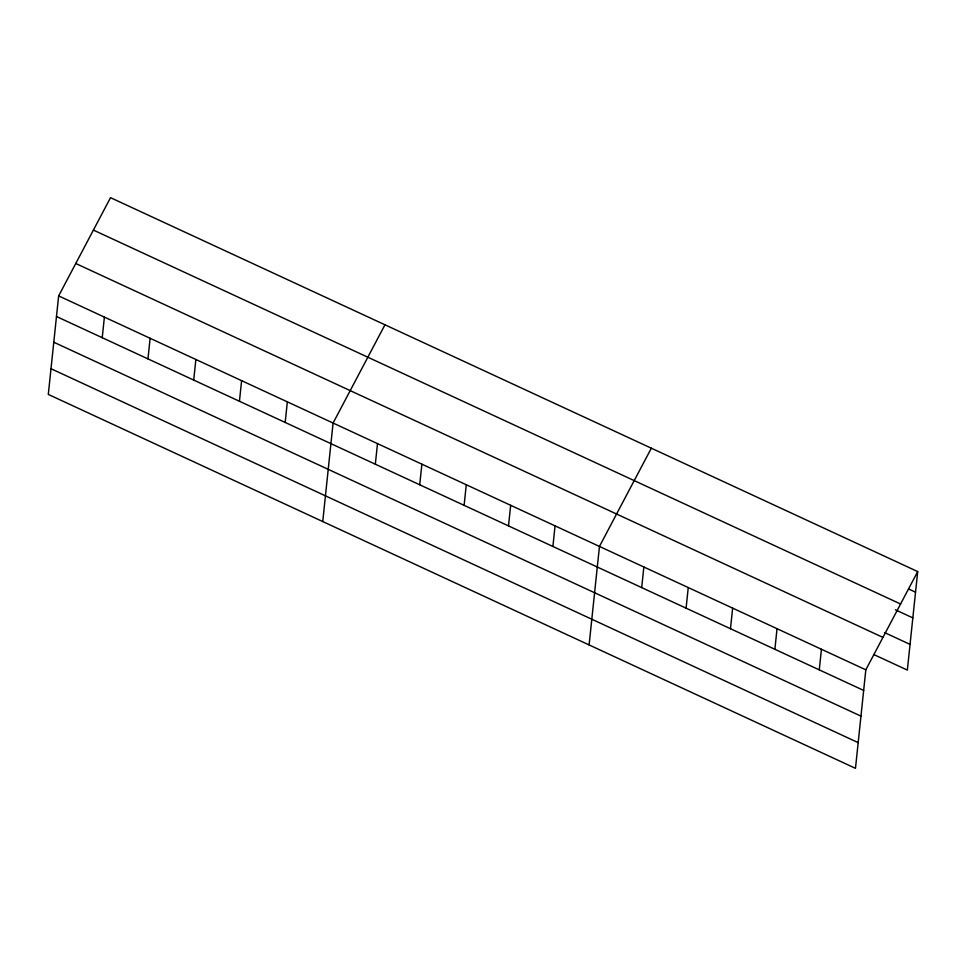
<?xml version="1.0" encoding="UTF-8"?>
<svg xmlns="http://www.w3.org/2000/svg" width="966" height="966" viewBox="0 0 966 966"><rect width="100%" height="100%" fill="white"/><g stroke="black" fill="none" stroke-linecap="round" stroke-linejoin="round"><path stroke-width="1.45" d="M58.648 295.91L48.3 394.418L855.478 768.332L865.826 669.824L917.7 571.582L110.522 197.668L58.648 295.91L865.826 669.824M102.227 337.702L104.388 317.102M147.967 358.893L150.128 338.281M193.707 380.073L195.869 359.473M239.447 401.264L241.609 380.664M285.187 422.456L287.349 401.844M322.741 521.555L333.089 423.036L384.963 324.793M375.327 464.211L377.489 443.599M419.715 484.775L421.876 464.163M464.115 505.339L466.276 484.739M508.502 525.902L510.676 505.303M552.902 546.466L555.064 525.866M589.103 644.938L599.463 546.43L651.338 448.188M641.69 587.594L643.851 566.994M686.077 608.169L688.251 587.557M730.477 628.733L732.639 608.121M774.877 649.297L777.038 628.685M819.265 669.861L821.438 649.261M917.7 571.582L907.352 670.09L873.711 654.513M908.813 589.067L915.539 592.182M93.412 230.089L900.578 604.004M895.349 609.788L912.834 617.89M884.482 632.537L910.044 644.382M75.771 263.489L882.948 637.403M56.487 316.51L863.664 690.424M53.782 342.218L860.96 716.132M51.005 368.71L858.17 742.625"/></g></svg>
